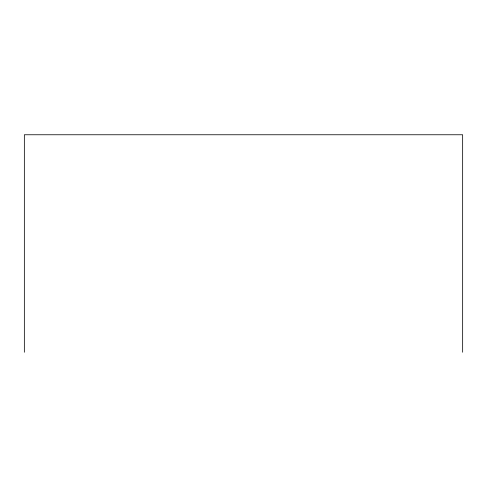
<?xml version="1.0" encoding="UTF-8"?>
<svg xmlns="http://www.w3.org/2000/svg" width="487" height="487" viewBox="0 0 487 487"><rect width="100%" height="100%" fill="white"/><g stroke="black" fill="none" stroke-linecap="round" stroke-linejoin="round"><path stroke-width="0.73" d="M462.65 352.241L462.65 134.759L24.35 134.759L24.35 352.241"/></g></svg>
